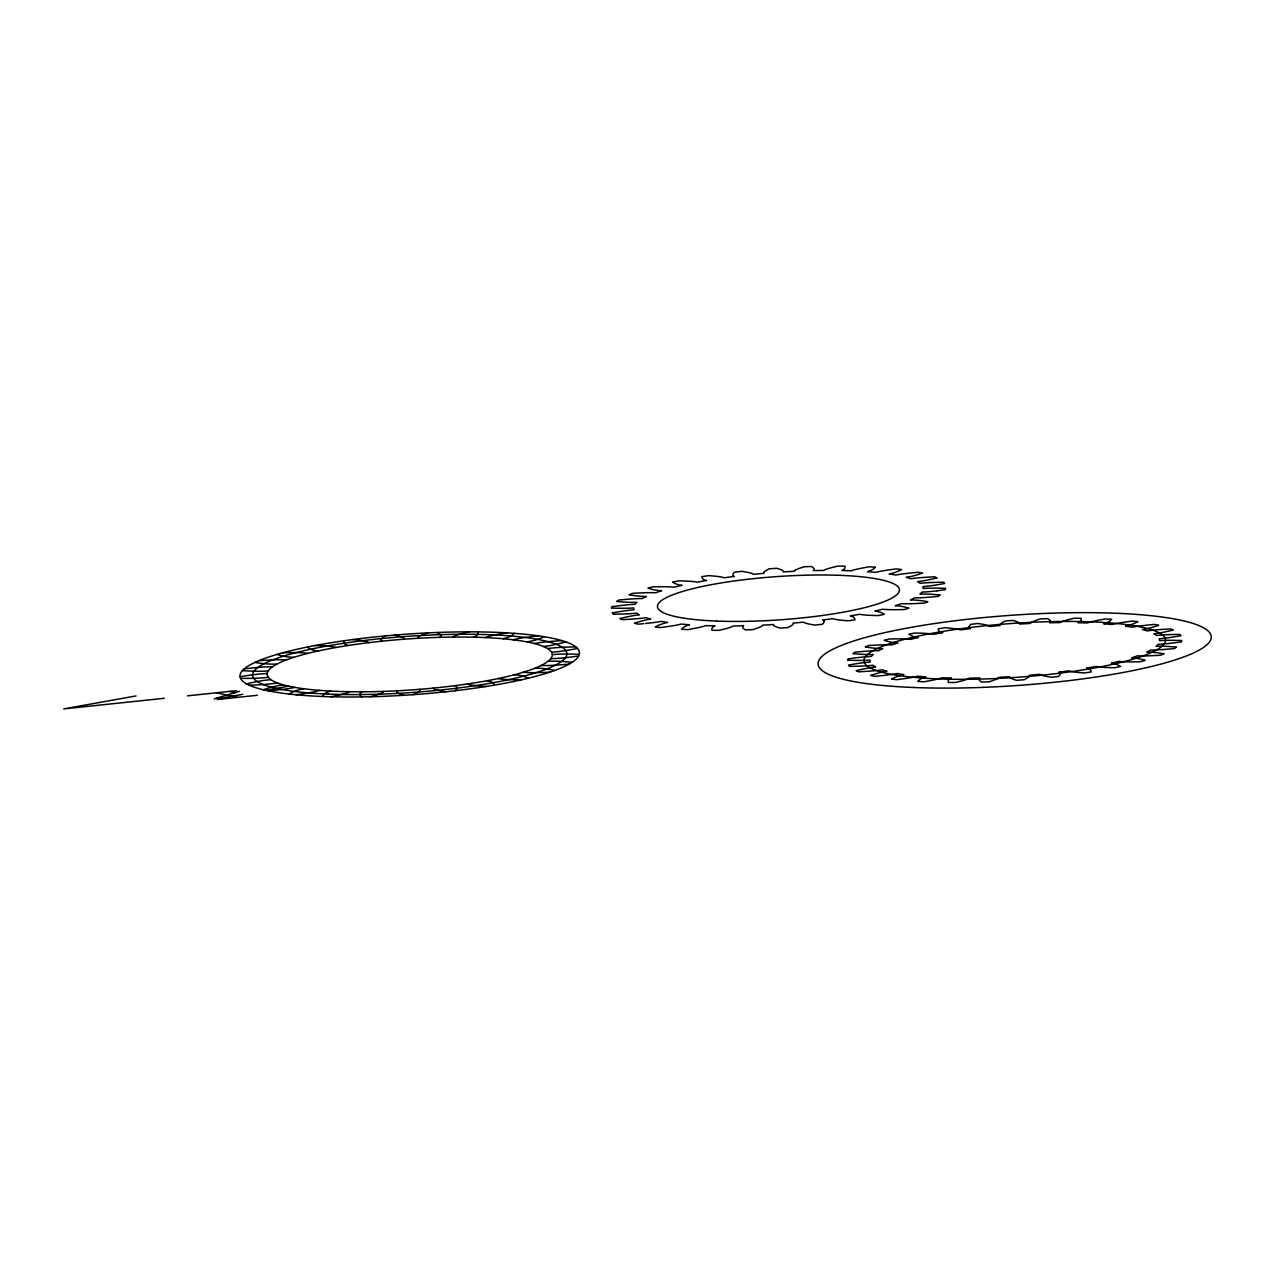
<?xml version="1.0" encoding="UTF-8"?>
<svg xmlns="http://www.w3.org/2000/svg" width="1275" height="1275" viewBox="0 0 1275 1275"><rect width="100%" height="100%" fill="white"/><g stroke="black" fill="none" stroke-linecap="round" stroke-linejoin="round"><path stroke-width="1.5" d="M824.064 621.642L824.064 621.706A52.195 9.339 -4 0 1 823.698 622.662L822.423 624.24A167.726 29.994 -4 0 1 814.948 625.085L809.912 624.208A52.195 9.339 -4 0 1 807.585 623.698L807.027 623.555A36.688 6.566 -4 0 1 805.354 623.061L805.083 622.949A22.185 3.968 -4 0 1 804.19 622.551L803.744 622.104A145.111 25.946 -4 0 1 793.002 623.108L793.273 623.555A22.185 3.968 -4 0 1 793.146 624.017L793.13 624.049A36.688 6.566 -4 0 1 792.381 624.909L792.11 625.133A52.195 9.339 -4 0 1 790.883 625.961L787.902 627.587A167.726 29.994 -4 0 1 780.188 628.161L776.682 627.013A52.195 9.339 -4 0 1 775.168 626.376L774.833 626.2A36.688 6.566 -4 0 1 773.909 625.611L773.75 625.435A22.185 3.968 -4 0 1 773.463 625.053L773.558 624.543A145.111 25.946 -4 0 1 762.737 625.133L762.45 625.627A22.185 3.968 -4 0 1 761.812 626.089L761.526 626.28A36.688 6.566 -4 0 1 760.091 627.013L759.597 627.236A52.195 9.339 -4 0 1 757.525 628.065L752.967 629.643A167.726 29.994 -4 0 1 745.365 629.914L743.532 628.559A52.195 9.339 -4 0 1 742.911 627.826L742.799 627.635A36.688 6.566 -4 0 1 742.672 626.965L742.719 626.774A22.185 3.968 -4 0 1 742.942 626.312L743.58 625.818A145.111 25.946 -4 0 1 733.173 625.977L732.344 626.487A22.185 3.968 -4 0 1 731.212 626.965L730.734 627.141A36.688 6.566 -4 0 1 728.599 627.858L727.898 628.065A52.195 9.339 -4 0 1 725.077 628.862L719.132 630.344A167.726 29.994 -4 0 1 711.992 630.296L711.912 628.782A52.195 9.339 -4 0 1 712.199 627.985L712.327 627.778A36.688 6.566 -4 0 1 712.996 627.061L713.235 626.87A22.185 3.968 -4 0 1 713.968 626.392L715.132 625.882A145.111 25.946 -4 0 1 705.569 625.611L704.246 626.121A22.185 3.968 -4 0 1 702.684 626.567L702.031 626.742A36.688 6.566 -4 0 1 699.29 627.396L698.413 627.603A52.195 9.339 -4 0 1 694.955 628.304L687.91 629.627A167.726 29.994 -4 0 1 681.519 629.276L683.193 627.683A52.195 9.339 -4 0 1 684.372 626.838L684.755 626.615A36.688 6.566 -4 0 1 686.173 625.898L686.603 625.706A22.185 3.968 -4 0 1 687.815 625.228L689.456 624.75A145.111 25.946 -4 0 1 681.153 624.065L679.384 624.527A22.185 3.968 -4 0 1 677.455 624.941L676.658 625.101A36.688 6.566 -4 0 1 673.439 625.674L672.419 625.85A52.195 9.339 -4 0 1 668.498 626.455L660.625 627.539A167.726 29.994 -4 0 1 655.286 626.902L658.649 625.276A52.195 9.339 -4 0 1 660.673 624.447L661.263 624.224A36.688 6.566 -4 0 1 663.383 623.523L664.004 623.332A22.185 3.968 -4 0 1 665.63 622.885L667.654 622.455A145.111 25.946 -4 0 1 660.992 621.371L658.856 621.786A22.185 3.968 -4 0 1 656.641 622.136L655.748 622.28A36.688 6.566 -4 0 1 652.178 622.742L651.079 622.885A52.195 9.339 -4 0 1 646.839 623.347L645.246 623.507M969.096 626.949L969.128 626.726A52.195 9.339 -4 0 1 969.462 625.929L970.737 624.336A167.726 29.994 -4 0 1 978.228 623.507L983.248 624.383A52.195 9.339 -4 0 1 985.575 624.893L986.149 625.037A36.688 6.566 -4 0 1 987.806 625.531L988.173 625.674A22.185 3.968 -4 0 1 988.97 626.041L989.416 626.471A145.111 25.946 -4 0 1 1000.158 625.483L999.887 625.021A22.185 3.968 -4 0 1 1000.03 624.575L1000.11 624.383A36.688 6.566 -4 0 1 1000.779 623.666L1001.05 623.459A52.195 9.339 -4 0 1 1002.278 622.614L1005.274 621.005A167.726 29.994 -4 0 1 1012.972 620.431L1016.478 621.578A52.195 9.339 -4 0 1 1017.992 622.2L1018.327 622.375A36.688 6.566 -4 0 1 1019.251 622.981L1019.41 623.14A22.185 3.968 -4 0 1 1019.697 623.539L1019.602 624.049A145.111 25.946 -4 0 1 1030.423 623.459L1030.71 622.965A22.185 3.968 -4 0 1 1031.348 622.487L1031.65 622.296A36.688 6.566 -4 0 1 1033.069 621.578L1033.563 621.355A52.195 9.339 -4 0 1 1035.651 620.527L1040.209 618.933A167.726 29.994 -4 0 1 1047.795 618.662L1049.628 620.017A52.195 9.339 -4 0 1 1050.265 620.75L1050.361 620.957A36.688 6.566 -4 0 1 1050.504 621.626L1050.488 621.674A22.185 3.968 -4 0 1 1050.233 622.264L1049.58 622.774A145.111 25.946 -4 0 1 1060.003 622.598L1060.832 622.088A22.185 3.968 -4 0 1 1061.947 621.626L1062.442 621.435A36.688 6.566 -4 0 1 1064.561 620.734L1065.263 620.511A52.195 9.339 -4 0 1 1068.083 619.73L1074.028 618.248A167.726 29.994 -4 0 1 1081.184 618.279L1081.248 619.793A52.195 9.339 -4 0 1 1080.977 620.59L1080.833 620.813A36.688 6.566 -4 0 1 1080.18 621.531L1079.989 621.674A22.185 3.968 -4 0 1 1079.192 622.184L1078.028 622.694A145.111 25.946 -4 0 1 1087.607 622.965L1088.93 622.471A22.185 3.968 -4 0 1 1090.492 622.009L1091.145 621.833A36.688 6.566 -4 0 1 1093.87 621.18L1094.747 620.989A52.195 9.339 -4 0 1 1098.205 620.272L1105.266 618.965A167.726 29.994 -4 0 1 1111.657 619.299L1109.967 620.909A52.195 9.339 -4 0 1 1108.788 621.738L1108.533 621.897A36.688 6.566 -4 0 1 1107.003 622.694L1106.557 622.885A22.185 3.968 -4 0 1 1105.345 623.347L1103.72 623.842A145.111 25.946 -4 0 1 1112.007 624.527L1113.792 624.049A22.185 3.968 -4 0 1 1115.705 623.65L1116.502 623.491A36.688 6.566 -4 0 1 1119.721 622.901L1120.741 622.742A52.195 9.339 -4 0 1 1124.678 622.136L1132.535 621.053A167.726 29.994 -4 0 1 1137.89 621.69L1134.527 623.3A52.195 9.339 -4 0 1 1132.503 624.144L1131.897 624.352A36.688 6.566 -4 0 1 1129.777 625.069L1129.172 625.244A22.185 3.968 -4 0 1 1127.546 625.69L1125.506 626.137A145.111 25.946 -4 0 1 1132.168 627.22L1134.32 626.79A22.185 3.968 -4 0 1 1136.519 626.439M417.786 638.297L418.072 637.373M397.035 691.719L397.481 690.779M454.952 690.747A69.472 12.415 -4 0 0 456.562 689.137L456.88 688.596M456.801 688.755L456.848 688.675A53.964 9.642 -4 0 0 457.088 687.863L457.04 687.384A40.912 7.315 -4 0 0 456.928 687.082L456.864 686.986A20.081 3.586 -4 0 0 456.514 686.603M383.01 692.325L383.934 691.369M439.732 637.357L440.799 636.384A20.081 3.586 -4 0 0 441.023 635.858L441.038 635.795A40.912 7.315 -4 0 0 440.959 635.38L440.736 634.966A53.964 9.642 -4 0 0 440.066 634.249L439.429 633.787A69.472 12.415 -4 0 0 436.927 632.496M452.928 637.086L454.474 636.113M795.393 570.148L795.154 570.292A22.185 3.968 -4 0 0 794.437 570.802L794.166 571.296A145.111 25.946 -4 0 0 783.344 571.885L783.44 571.407A22.185 3.968 -4 0 0 783.137 570.993L782.977 570.817A36.688 6.566 -4 0 0 782.069 570.228L781.734 570.053A52.195 9.339 -4 0 0 780.22 569.415L776.714 568.268A167.726 29.994 -4 0 0 769 568.841L766.02 570.467A52.195 9.339 -4 0 0 764.777 571.296L764.522 571.519A36.688 6.566 -4 0 0 763.852 572.236L763.821 572.284A22.185 3.968 -4 0 0 763.629 572.81M997.783 678.443L998.086 678.252A22.185 3.968 -4 0 0 998.723 677.774L999.01 677.28A145.111 25.946 -4 0 0 1009.816 676.69L1009.736 677.168A22.185 3.968 -4 0 0 1010.023 677.599L1010.183 677.758A36.688 6.566 -4 0 0 1011.107 678.364L1011.442 678.539A52.195 9.339 -4 0 0 1012.94 679.161L1016.446 680.308A167.726 29.994 -4 0 0 1024.16 679.734L1027.14 678.125A52.195 9.339 -4 0 0 1028.383 677.28L1028.638 677.073A36.688 6.566 -4 0 0 1029.323 676.356L1029.419 676.164A22.185 3.968 -4 0 0 1029.547 675.766L1029.276 675.256A145.111 25.946 -4 0 0 1040.002 674.268L1040.464 674.698A22.185 3.968 -4 0 0 1041.261 675.065L1041.627 675.208A36.688 6.566 -4 0 0 1043.285 675.702L1043.842 675.846A52.195 9.339 -4 0 0 1046.169 676.356L1051.206 677.232A167.726 29.994 -4 0 0 1058.68 676.403L1059.971 674.81A52.195 9.339 -4 0 0 1060.306 674.013L1060.322 673.79A36.688 6.566 -4 0 0 1060.21 673.12L1060.131 672.993A22.185 3.968 -4 0 0 1059.716 672.547L1058.903 672.148A145.111 25.946 -4 0 0 1069.087 670.793L1070.076 671.16A22.185 3.968 -4 0 0 1071.351 671.463L1071.892 671.574A36.688 6.566 -4 0 0 1074.219 671.957L1074.984 672.053A52.195 9.339 -4 0 0 1078.028 672.419L1084.356 672.993A167.726 29.994 -4 0 0 1091.288 671.909L1090.81 670.427A52.195 9.339 -4 0 0 1090.237 669.694L1090.013 669.502A36.688 6.566 -4 0 0 1089.121 668.897L1088.802 668.753A22.185 3.968 -4 0 0 1087.91 668.403L1086.587 668.084A145.111 25.946 -4 0 0 1095.799 666.427L1097.281 666.713A22.185 3.968 -4 0 0 1098.954 666.937L1099.656 667.016A36.688 6.566 -4 0 0 1102.572 667.255L1103.497 667.319A52.195 9.339 -4 0 0 1107.114 667.51L1114.462 667.749A167.726 29.994 -4 0 0 1120.55 666.49L1118.318 665.183A52.195 9.339 -4 0 0 1116.868 664.53L1116.422 664.371A36.688 6.566 -4 0 0 1114.764 663.877L1114.27 663.749A22.185 3.968 -4 0 0 1112.916 663.478L1111.147 663.239A145.111 25.946 -4 0 0 1118.956 661.358L1120.852 661.566A22.185 3.968 -4 0 0 1122.877 661.677L1123.721 661.725A36.688 6.566 -4 0 0 1127.068 661.805L1128.12 661.837A52.195 9.339 -4 0 0 1132.152 661.852L1140.217 661.757A167.726 29.994 -4 0 0 1145.189 660.354L1141.316 659.271A52.195 9.339 -4 0 0 1139.037 658.761L1138.368 658.633A36.688 6.566 -4 0 0 1136.041 658.251M997.863 678.396L997.942 678.348A36.688 6.566 -4 0 1 996.349 679.161L995.855 679.384A52.195 9.339 -4 0 1 993.783 680.212L989.225 681.806A167.726 29.994 -4 0 1 981.622 682.077L979.79 680.722A52.195 9.339 -4 0 1 979.168 679.989L979.073 679.782A36.688 6.566 -4 0 1 978.929 679.113L978.977 678.938A22.185 3.968 -4 0 1 979.2 678.475L979.837 677.965A145.111 25.946 -4 0 1 969.43 678.141L968.602 678.635A22.185 3.968 -4 0 1 967.47 679.113L966.992 679.304A36.688 6.566 -4 0 1 964.856 680.005L964.155 680.228A52.195 9.339 -4 0 1 961.334 681.009L955.389 682.492A167.726 29.994 -4 0 1 948.249 682.46L948.17 680.946A52.195 9.339 -4 0 1 948.457 680.149L948.6 679.926A36.688 6.566 -4 0 1 949.253 679.208L949.492 679.017A22.185 3.968 -4 0 1 950.226 678.539L951.389 678.045A145.111 25.946 -4 0 1 941.827 677.774L940.504 678.268A22.185 3.968 -4 0 1 938.942 678.73L938.288 678.906A36.688 6.566 -4 0 1 935.547 679.559L934.671 679.75A52.195 9.339 -4 0 1 931.228 680.467L924.168 681.774A167.726 29.994 -4 0 1 917.777 681.424L919.45 679.83A52.195 9.339 -4 0 1 920.63 679.001L921.012 678.778A36.688 6.566 -4 0 1 922.431 678.045L922.861 677.854M360.857 692.771L362.53 691.799M347.74 692.692L349.876 691.719M870.411 570.674L870.729 570.531A36.688 6.566 -4 0 0 872.148 569.813L872.53 569.59A52.195 9.339 -4 0 0 873.71 568.746L875.399 567.152A167.726 29.994 -4 0 0 869.008 566.801L861.948 568.124A52.195 9.339 -4 0 0 858.489 568.825L857.613 569.033A36.688 6.566 -4 0 0 854.872 569.686L854.218 569.861A22.185 3.968 -4 0 0 852.656 570.308L851.333 570.817A145.111 25.946 -4 0 0 841.771 570.547L842.934 570.037A22.185 3.968 -4 0 0 843.652 569.558L843.907 569.367A36.688 6.566 -4 0 0 844.576 568.65L844.703 568.443A52.195 9.339 -4 0 0 844.99 567.646L844.911 566.132A167.726 29.994 -4 0 0 837.771 566.1L831.826 567.566A52.195 9.339 -4 0 0 829.005 568.363L828.304 568.57A36.688 6.566 -4 0 0 826.168 569.288L825.674 569.463A22.185 3.968 -4 0 0 824.558 569.941L823.746 570.451A145.111 25.946 -4 0 0 813.322 570.61L813.96 570.116A22.185 3.968 -4 0 0 814.183 569.654L814.231 569.479A36.688 6.566 -4 0 0 814.103 568.793L814.04 568.666A52.195 9.339 -4 0 0 813.37 567.869L811.538 566.514A167.726 29.994 -4 0 0 803.951 566.785L799.377 568.363A52.195 9.339 -4 0 0 797.305 569.192L796.971 569.351A36.688 6.566 -4 0 0 795.377 570.148M473.455 637.197L475.718 636.225M327.611 692.086L330.544 691.082M347.342 692.851L347.31 692.867A20.081 3.586 -4 0 1 346.194 693.233L345.652 693.409A40.912 7.315 -4 0 1 344.521 693.727L342.736 694.206A53.964 9.642 -4 0 1 339.835 694.907L337.62 695.385A69.472 12.415 -4 0 1 330.719 696.756M485.377 637.596L488.628 636.464A20.081 3.586 -4 0 1 489.903 636.113L490.524 635.954A40.912 7.315 -4 0 1 491.815 635.651L493.839 635.189A53.964 9.642 -4 0 1 497.075 634.552L499.497 634.089A69.472 12.415 -4 0 1 506.988 632.846M924.088 677.392L925.714 676.898A145.111 25.946 -4 0 1 917.41 676.212L915.641 676.69A22.185 3.968 -4 0 1 913.713 677.089L912.916 677.248A36.688 6.566 -4 0 1 909.697 677.838L908.692 677.997A52.195 9.339 -4 0 1 904.756 678.603L896.883 679.687A167.726 29.994 -4 0 1 891.544 679.049L894.907 677.423A52.195 9.339 -4 0 1 896.931 676.595L897.52 676.387A36.688 6.566 -4 0 1 899.64 675.67L900.262 675.495A22.185 3.968 -4 0 1 901.887 675.049L903.911 674.602A145.111 25.946 -4 0 1 897.249 673.519L895.114 673.949A22.185 3.968 -4 0 1 892.914 674.3L892.006 674.427A36.688 6.566 -4 0 1 888.436 674.905L887.336 675.033A52.195 9.339 -4 0 1 883.097 675.511L874.762 676.324A167.726 29.994 -4 0 1 870.682 675.415L875.59 673.853A52.195 9.339 -4 0 1 878.363 673.057L879.16 672.849A36.688 6.566 -4 0 1 881.886 672.196L882.651 672.037A22.185 3.968 -4 0 1 884.627 671.622M214.184 698.859L239.557 691.321M319.563 690.365L315.833 691.433A20.081 3.586 -4 0 1 314.256 691.799L313.554 691.942A40.912 7.315 -4 0 1 312.12 692.229L309.889 692.644A53.964 9.642 -4 0 1 306.382 693.233L303.785 693.632A69.472 12.415 -4 0 1 295.848 694.732M503.179 638.743L507.068 637.659A20.081 3.586 -4 0 0 508.103 637.293L508.518 637.117A40.912 7.315 -4 0 0 509.315 636.783L510.382 636.273A53.964 9.642 -4 0 0 511.721 635.508L512.55 634.95A69.472 12.415 -4 0 0 514.271 633.324M513.06 639.779L517.475 638.743A20.081 3.586 -4 0 1 519.084 638.44L519.833 638.297A40.912 7.315 -4 0 1 521.395 638.042L523.786 637.659A53.964 9.642 -4 0 1 527.515 637.133L530.257 636.783A69.472 12.415 -4 0 1 538.512 635.842M303.546 688.707L299.115 689.743A20.081 3.586 -4 0 0 297.888 690.094L297.473 690.221A40.912 7.315 -4 0 0 296.39 690.588L295.019 691.098A53.964 9.642 -4 0 0 293.202 691.863L292.055 692.421A69.472 12.415 -4 0 0 289.298 694.062M294.923 687.384L290.142 688.325A20.081 3.586 -4 0 1 288.309 688.627L287.497 688.739A40.912 7.315 -4 0 1 285.855 688.978L283.321 689.297A53.964 9.642 -4 0 1 279.432 689.759L276.595 690.046A69.472 12.415 -4 0 1 268.132 690.811M527.037 641.915L531.946 640.958A20.081 3.586 -4 0 0 533.348 640.624L533.954 640.464A40.912 7.315 -4 0 0 535.117 640.146L536.759 639.652A53.964 9.642 -4 0 0 539.006 638.903L540.488 638.361A69.472 12.415 -4 0 0 544.234 636.719M136.058 695.927L63.75 708.9L164.316 698.286M219.73 698.461L242.744 694.333M265.694 690.285L288.708 686.157M534.257 643.508L539.548 642.632A20.081 3.586 -4 0 1 541.381 642.393L542.226 642.297A40.912 7.315 -4 0 1 543.947 642.09L546.561 641.819A53.964 9.642 -4 0 1 550.545 641.452L553.446 641.213A69.472 12.415 -4 0 1 561.972 640.64M908.533 576.953L906.206 577.336A145.111 25.946 -4 0 1 910.94 578.77L913.362 578.404A22.185 3.968 -4 0 1 915.753 578.133L916.709 578.021A36.688 6.566 -4 0 1 920.47 577.687L921.618 577.591A52.195 9.339 -4 0 1 925.985 577.272L934.416 576.778A167.726 29.994 -4 0 1 937.045 577.894L930.814 579.344A52.195 9.339 -4 0 1 927.403 580.061L926.447 580.237A36.688 6.566 -4 0 1 923.243 580.826L922.351 580.97A22.185 3.968 -4 0 1 920.104 581.304L917.57 581.607A145.111 25.946 -4 0 1 920.183 583.312L922.765 583.042A22.185 3.968 -4 0 1 925.236 582.85L926.224 582.787A36.688 6.566 -4 0 1 930.001 582.579L931.148 582.532A52.195 9.339 -4 0 1 935.436 582.372L943.612 582.213A167.726 29.994 -4 0 1 944.663 583.504L937.396 584.779A52.195 9.339 -4 0 1 933.491 585.384L932.423 585.544A36.688 6.566 -4 0 1 928.853 586.022L927.913 586.133A22.185 3.968 -4 0 1 925.491 586.388L922.861 586.596A145.111 25.946 -4 0 1 923.227 588.524L925.857 588.349A22.185 3.968 -4 0 1 928.312 588.253L929.268 588.221A36.688 6.566 -4 0 1 932.918 588.158L934.001 588.158A52.195 9.339 -4 0 1 938.033 588.173L945.588 588.349A167.726 29.994 -4 0 1 945.03 589.767L937.029 590.803M884.643 671.638L886.97 671.256A145.111 25.946 -4 0 1 882.22 669.821L879.814 670.172A22.185 3.968 -4 0 1 877.423 670.443L876.451 670.554A36.688 6.566 -4 0 1 872.69 670.905L871.542 671.001A52.195 9.339 -4 0 1 867.191 671.319L858.744 671.813A167.726 29.994 -4 0 1 856.131 670.682L862.346 669.248A52.195 9.339 -4 0 1 865.773 668.53L866.713 668.339A36.688 6.566 -4 0 1 869.933 667.765L870.809 667.622A22.185 3.968 -4 0 1 873.056 667.287M283.225 684.803L277.966 685.663A20.081 3.586 -4 0 0 276.356 685.982L275.798 686.109A40.912 7.315 -4 0 0 274.348 686.444L272.452 686.906A53.964 9.642 -4 0 0 269.806 687.623L268.021 688.165A69.472 12.415 -4 0 0 263.351 689.759M1136.519 626.439L1137.412 626.312A36.688 6.566 -4 0 1 1140.982 625.834L1142.097 625.706A52.195 9.339 -4 0 1 1146.337 625.228L1154.672 624.415A167.726 29.994 -4 0 1 1158.736 625.324L1153.843 626.886A52.195 9.339 -4 0 1 1151.054 627.683L1150.273 627.89A36.688 6.566 -4 0 1 1147.548 628.543L1146.783 628.702A22.185 3.968 -4 0 1 1144.791 629.117L1142.464 629.483A145.111 25.946 -4 0 1 1147.197 630.918L1149.62 630.567A22.185 3.968 -4 0 1 1152.01 630.296L1152.967 630.185A36.688 6.566 -4 0 1 1156.728 629.834L1157.875 629.738A52.195 9.339 -4 0 1 1162.242 629.42L1170.673 628.926A167.726 29.994 -4 0 1 1173.303 630.057L1167.071 631.492A52.195 9.339 -4 0 1 1163.661 632.209L1162.704 632.4A36.688 6.566 -4 0 1 1159.501 632.974L1158.624 633.117A22.185 3.968 -4 0 1 1156.377 633.452L1153.827 633.755A145.111 25.946 -4 0 1 1156.441 635.476L1159.023 635.205A22.185 3.968 -4 0 1 1161.493 635.014M277.504 682.954L272.021 683.719A20.081 3.586 -4 0 1 269.997 683.942L269.121 684.022A40.912 7.315 -4 0 1 267.368 684.181L264.706 684.404A53.964 9.642 -4 0 1 260.674 684.675L257.773 684.85A69.472 12.415 -4 0 1 249.326 685.233M543.517 646.505L549.143 645.74A20.081 3.586 -4 0 0 550.832 645.453L551.581 645.309A40.912 7.315 -4 0 0 553.047 645.023L555.151 644.592A53.964 9.642 -4 0 0 558.163 643.907L560.219 643.397A69.472 12.415 -4 0 0 565.749 641.867M873.056 667.287L875.59 666.984A145.111 25.946 -4 0 1 872.992 665.263L870.411 665.534A22.185 3.968 -4 0 1 867.94 665.725L866.952 665.805A36.688 6.566 -4 0 1 863.159 665.996L862.012 666.06A52.195 9.339 -4 0 1 857.724 666.203L849.564 666.379A167.726 29.994 -4 0 1 848.497 665.072L855.764 663.813A52.195 9.339 -4 0 1 859.685 663.191L860.737 663.048A36.688 6.566 -4 0 1 864.307 662.57L865.263 662.458A22.185 3.968 -4 0 1 867.669 662.187L870.315 661.98A145.111 25.946 -4 0 1 869.948 660.067L867.303 660.243A22.185 3.968 -4 0 1 864.864 660.338L863.892 660.37A36.688 6.566 -4 0 1 860.242 660.418L859.159 660.434A52.195 9.339 -4 0 1 855.127 660.402L847.588 660.227A167.726 29.994 -4 0 1 848.13 658.808L856.147 657.788A52.195 9.339 -4 0 1 860.37 657.31L861.502 657.199A36.688 6.566 -4 0 1 865.263 656.848L866.235 656.768A22.185 3.968 -4 0 1 868.721 656.593L871.335 656.482A145.111 25.946 -4 0 1 873.232 654.442L870.65 654.505A22.185 3.968 -4 0 1 868.339 654.505L867.43 654.505A36.688 6.566 -4 0 1 864.083 654.41L863.095 654.362A52.195 9.339 -4 0 1 859.509 654.155L852.911 653.661A167.726 29.994 -4 0 1 855.047 652.178L863.446 651.445A52.195 9.339 -4 0 1 867.797 651.111L868.944 651.047A36.688 6.566 -4 0 1 872.738 650.84L873.71 650.792A22.185 3.968 -4 0 1 876.148 650.712L878.618 650.712A145.111 25.946 -4 0 1 882.698 648.624L880.292 648.592A22.185 3.968 -4 0 1 878.22 648.497L877.407 648.449A36.688 6.566 -4 0 1 874.507 648.21L873.662 648.114A52.195 9.339 -4 0 1 870.666 647.764L865.311 646.951A167.726 29.994 -4 0 1 868.944 645.485L877.359 645.054A52.195 9.339 -4 0 1 881.647 644.895L882.778 644.863A36.688 6.566 -4 0 1 886.428 644.799L887.352 644.799A22.185 3.968 -4 0 1 889.631 644.831L891.863 644.927A145.111 25.946 -4 0 1 897.935 642.903L895.799 642.759A22.185 3.968 -4 0 1 894.062 642.568L893.392 642.488A36.688 6.566 -4 0 1 891.066 642.106L890.396 641.978A52.195 9.339 -4 0 1 888.117 641.468L884.244 640.385A167.726 29.994 -4 0 1 889.201 638.982L897.265 638.887A52.195 9.339 -4 0 1 901.313 638.903L902.365 638.918A36.688 6.566 -4 0 1 905.712 639.014L906.557 639.062M547.628 648.561L553.462 647.907A20.081 3.586 -4 0 1 555.406 647.732L556.298 647.668A40.912 7.315 -4 0 1 558.067 647.541L560.729 647.397A53.964 9.642 -4 0 1 564.729 647.206L567.598 647.094A69.472 12.415 -4 0 1 575.854 646.919M270.842 679.623L265.057 680.26A20.081 3.586 -4 0 0 263.192 680.515L262.395 680.643A40.912 7.315 -4 0 0 260.817 680.898L258.522 681.296A53.964 9.642 -4 0 0 255.191 681.934L252.896 682.412A69.472 12.415 -4 0 0 246.601 683.862M187.441 695.847L236.56 690.668M217.196 699.513L257.438 695.273M563.678 657.852L563.964 657.82A53.964 9.642 -4 0 0 567.885 657.39L570.674 657.055A69.472 12.415 -4 0 0 578.643 655.972M643.365 623.698L638.504 624.16A167.726 29.994 -4 0 1 634.424 623.268L639.333 621.69A52.195 9.339 -4 0 1 642.106 620.909L642.903 620.702A36.688 6.566 -4 0 1 645.628 620.033L646.393 619.873A22.185 3.968 -4 0 1 648.369 619.475L650.712 619.092A145.111 25.946 -4 0 1 645.963 617.658L643.556 618.024A22.185 3.968 -4 0 1 641.166 618.295L640.193 618.407A36.688 6.566 -4 0 1 636.432 618.742L635.285 618.837A52.195 9.339 -4 0 1 630.934 619.156L622.487 619.666A167.726 29.994 -4 0 1 619.857 618.534L626.089 617.084A52.195 9.339 -4 0 1 629.515 616.367L630.456 616.192A36.688 6.566 -4 0 1 633.675 615.602L634.552 615.458A22.185 3.968 -4 0 1 636.799 615.124L639.333 614.821A145.111 25.946 -4 0 1 636.735 613.116L634.153 613.387A22.185 3.968 -4 0 1 631.667 613.578L630.679 613.642A36.688 6.566 -4 0 1 626.902 613.849L626.535 613.865M563.088 657.9L561.335 658.075A40.912 7.315 -4 0 1 559.566 658.219L558.673 658.298A20.081 3.586 -4 0 1 556.713 658.426L550.768 658.681M268.387 677.36L262.427 677.902A20.081 3.586 -4 0 1 260.467 678.029L259.59 678.077A40.912 7.315 -4 0 1 257.821 678.157L255.191 678.252A53.964 9.642 -4 0 1 251.287 678.332L248.513 678.38A69.472 12.415 -4 0 1 240.593 678.348M551.597 652.21L557.573 651.684A20.081 3.586 -4 0 0 559.454 651.461L560.299 651.35A40.912 7.315 -4 0 0 561.972 651.127L564.411 650.776A53.964 9.642 -4 0 0 567.997 650.202L570.499 649.772A69.472 12.415 -4 0 0 577.463 648.417M552.346 654.601L558.354 654.202A20.081 3.586 -4 0 1 560.283 654.123L561.159 654.107A40.912 7.315 -4 0 1 562.881 654.059L565.431 654.027A53.964 9.642 -4 0 1 569.192 654.043L571.837 654.075A69.472 12.415 -4 0 1 579.296 654.314M1161.493 635.014L1162.481 634.934A36.688 6.566 -4 0 1 1166.258 634.727L1167.406 634.679A52.195 9.339 -4 0 1 1171.693 634.536L1179.869 634.36A167.726 29.994 -4 0 1 1180.937 635.667L1173.653 636.926A52.195 9.339 -4 0 1 1169.749 637.548L1168.681 637.691A36.688 6.566 -4 0 1 1165.127 638.169L1164.171 638.281A22.185 3.968 -4 0 1 1161.748 638.536L1159.118 638.759A145.111 25.946 -4 0 1 1159.485 640.672L1162.115 640.496A22.185 3.968 -4 0 1 1164.569 640.401L1165.541 640.369A36.688 6.566 -4 0 1 1169.175 640.321L1170.275 640.305A52.195 9.339 -4 0 1 1174.291 640.337L1181.845 640.512A167.726 29.994 -4 0 1 1181.288 641.931L1173.287 642.951A52.195 9.339 -4 0 1 1169.063 643.429L1167.932 643.54A36.688 6.566 -4 0 1 1164.171 643.891L1163.183 643.971A22.185 3.968 -4 0 1 1160.712 644.146L1158.098 644.258A145.111 25.946 -4 0 1 1156.202 646.298L1158.768 646.234A22.185 3.968 -4 0 1 1161.079 646.234L1161.987 646.234A36.688 6.566 -4 0 1 1165.334 646.329L1166.322 646.377A52.195 9.339 -4 0 1 1169.924 646.568L1176.522 647.078A167.726 29.994 -4 0 1 1174.371 648.561L1165.987 649.294A52.195 9.339 -4 0 1 1161.637 649.628L1160.473 649.692A36.688 6.566 -4 0 1 1156.696 649.899L1155.708 649.947A22.185 3.968 -4 0 1 1153.285 650.027L1150.799 650.027A145.111 25.946 -4 0 1 1146.735 652.115L1149.142 652.147A22.185 3.968 -4 0 1 1151.213 652.242L1152.01 652.29A36.688 6.566 -4 0 1 1154.911 652.529L1155.756 652.625A52.195 9.339 -4 0 1 1158.768 652.975L1164.107 653.788A167.726 29.994 -4 0 1 1160.489 655.254L1152.074 655.685A52.195 9.339 -4 0 1 1147.771 655.844L1146.655 655.876A36.688 6.566 -4 0 1 1143.006 655.94L1142.081 655.94A22.185 3.968 -4 0 1 1139.802 655.908L1137.571 655.812A145.111 25.946 -4 0 1 1131.483 657.836L1133.618 657.98A22.185 3.968 -4 0 1 1135.372 658.171L1136.041 658.251M267.192 673.471L261.232 673.869A20.081 3.586 -4 0 0 259.239 674.045L258.363 674.14A40.912 7.315 -4 0 0 256.642 674.332L254.076 674.634A53.964 9.642 -4 0 0 250.298 675.128L247.621 675.527A69.472 12.415 -4 0 0 240.098 676.754M553.525 665.295L553.812 665.279A53.964 9.642 -4 0 0 557.844 665.024L560.745 664.801A69.472 12.415 -4 0 0 569.208 664.068M552.936 665.327L551.167 665.407A40.912 7.315 -4 0 1 549.398 665.47L548.537 665.502A20.081 3.586 -4 0 1 546.624 665.55L541.062 665.518M268.164 670.953L262.267 671.224A20.081 3.586 -4 0 1 260.323 671.256L259.654 671.256A40.912 7.315 -4 0 1 257.821 671.256L255.398 671.224A53.964 9.642 -4 0 1 251.844 671.112L249.374 671.017A69.472 12.415 -4 0 1 242.489 670.586M540.504 672.562L538.48 672.61A53.964 9.642 -4 0 1 534.607 672.674L532.105 672.674A40.912 7.315 -4 0 1 530.48 672.674L529.667 672.658A20.081 3.586 -4 0 1 527.946 672.61L523.117 672.292M548.091 661.279L553.908 661.151A20.081 3.586 -4 0 1 555.709 661.167L556.506 661.183A40.912 7.315 -4 0 1 558.067 661.231L560.331 661.327A53.964 9.642 -4 0 1 563.614 661.518L565.877 661.693M272.499 666.761L266.81 666.873A20.081 3.586 -4 0 0 264.754 666.968L263.861 667.016A40.912 7.315 -4 0 0 262.092 667.128L259.415 667.319A53.964 9.642 -4 0 0 255.414 667.67L252.546 667.941A69.472 12.415 -4 0 0 244.258 668.865M623.634 608.271L623.985 608.271A36.688 6.566 -4 0 0 627.635 608.207L628.607 608.191A22.185 3.968 -4 0 0 631.045 608.079L633.691 607.904A145.111 25.946 -4 0 0 634.058 609.832L631.412 610.04A22.185 3.968 -4 0 0 629.005 610.311L628.049 610.422A36.688 6.566 -4 0 0 624.479 610.884L623.427 611.044A52.195 9.339 -4 0 0 619.507 611.649L612.239 612.924A167.726 29.994 -4 0 0 613.291 614.215L621.467 614.056A52.195 9.339 -4 0 0 625.754 613.897M276.834 664.148L271.416 664.116A20.081 3.586 -4 0 1 269.567 664.052L268.818 664.02A40.912 7.315 -4 0 1 267.383 663.924L265.296 663.765A53.964 9.642 -4 0 1 262.331 663.478L260.307 663.239A69.472 12.415 -4 0 1 254.888 662.426M535.149 668.132L540.393 668.307A20.081 3.586 -4 0 1 541.955 668.419L542.624 668.467A40.912 7.315 -4 0 1 543.931 668.594L545.78 668.817A53.964 9.642 -4 0 1 548.377 669.2L550.131 669.487A69.472 12.415 -4 0 1 554.673 670.475M286.429 659.908L281.185 659.733A20.081 3.586 -4 0 0 279.368 659.733L278.524 659.733A40.912 7.315 -4 0 0 276.803 659.765L274.205 659.844A53.964 9.642 -4 0 0 270.236 660.004L267.336 660.147A69.472 12.415 -4 0 0 258.825 660.689M886.619 609.53L887.464 609.562A36.688 6.566 -4 0 0 890.811 609.657L891.847 609.673A52.195 9.339 -4 0 0 895.895 609.689L903.959 609.593A167.726 29.994 -4 0 0 908.916 608.207L905.043 607.123A52.195 9.339 -4 0 0 902.764 606.597L902.11 606.486A36.688 6.566 -4 0 0 899.783 606.103L899.114 606.008A22.185 3.968 -4 0 0 897.361 605.816L895.225 605.689A145.111 25.946 -4 0 0 901.313 603.665L903.545 603.76A22.185 3.968 -4 0 0 905.824 603.776L906.748 603.776A36.688 6.566 -4 0 0 910.398 603.712L911.513 603.697A52.195 9.339 -4 0 0 915.817 603.537L924.232 603.107A167.726 29.994 -4 0 0 927.849 601.641L922.51 600.828A52.195 9.339 -4 0 0 919.498 600.461L918.653 600.382A36.688 6.566 -4 0 0 915.769 600.127L914.956 600.079A22.185 3.968 -4 0 0 912.884 599.983L910.462 599.951A145.111 25.946 -4 0 0 914.542 597.879L917.028 597.863A22.185 3.968 -4 0 0 919.45 597.784L920.438 597.752A36.688 6.566 -4 0 0 924.216 597.545L925.379 597.465A52.195 9.339 -4 0 0 929.73 597.146L938.113 596.397A167.726 29.994 -4 0 0 940.249 594.931L933.667 594.421A52.195 9.339 -4 0 0 930.065 594.214L929.077 594.182A36.688 6.566 -4 0 0 925.73 594.086L924.837 594.07A22.185 3.968 -4 0 0 922.526 594.07L919.928 594.15A145.111 25.946 -4 0 0 921.841 592.094L924.455 591.982A22.185 3.968 -4 0 0 926.925 591.823L927.913 591.743A36.688 6.566 -4 0 0 931.674 591.393L932.806 591.281A52.195 9.339 -4 0 0 937.029 590.803M293.84 657.342L289.138 657.039A20.081 3.586 -4 0 1 287.608 656.88L287.13 656.816A40.912 7.315 -4 0 1 285.871 656.641L284.277 656.354A53.964 9.642 -4 0 1 282.078 655.908L280.643 655.541A69.472 12.415 -4 0 1 277.026 654.41M514.319 674.762L518.686 675.208A20.081 3.586 -4 0 1 519.897 675.399L520.391 675.495A40.912 7.315 -4 0 1 521.363 675.702L522.686 676.037A53.964 9.642 -4 0 1 524.439 676.563L525.539 676.977A69.472 12.415 -4 0 1 528.169 678.252M308.104 653.342L303.864 652.896A20.081 3.586 -4 0 0 302.175 652.784L301.426 652.752A40.912 7.315 -4 0 0 299.896 652.688L297.521 652.641A53.964 9.642 -4 0 0 293.824 652.609L291.082 652.609A69.472 12.415 -4 0 0 282.859 652.768M657.294 590.357L657.788 590.421A22.185 3.968 -4 0 0 659.542 590.612L661.677 590.739A145.111 25.946 -4 0 0 655.605 592.763L653.358 592.668A22.185 3.968 -4 0 0 651.079 592.652L650.154 592.652A36.688 6.566 -4 0 0 646.521 592.716L645.389 592.732A52.195 9.339 -4 0 0 641.086 592.891L632.687 593.321A167.726 29.994 -4 0 0 629.053 594.788L634.408 595.6A52.195 9.339 -4 0 0 637.404 595.967L638.249 596.047A36.688 6.566 -4 0 0 641.15 596.302L641.947 596.349A22.185 3.968 -4 0 0 644.018 596.445L646.441 596.477A145.111 25.946 -4 0 0 642.361 598.549L639.875 598.565A22.185 3.968 -4 0 0 637.452 598.644L636.48 598.676A36.688 6.566 -4 0 0 632.687 598.883L631.539 598.963A52.195 9.339 -4 0 0 627.188 599.282L618.789 600.031A167.726 29.994 -4 0 0 616.654 601.497L623.252 602.007A52.195 9.339 -4 0 0 626.838 602.214L627.826 602.246A36.688 6.566 -4 0 0 631.173 602.342L632.081 602.358A22.185 3.968 -4 0 0 634.392 602.358L636.974 602.278A145.111 25.946 -4 0 0 635.077 604.334L632.464 604.446A22.185 3.968 -4 0 0 629.977 604.605L628.989 604.685A36.688 6.566 -4 0 0 625.244 605.035L624.113 605.163A52.195 9.339 -4 0 0 619.889 605.641L611.873 606.661A167.726 29.994 -4 0 0 611.331 608.079L618.869 608.255A52.195 9.339 -4 0 0 622.901 608.271M318.144 650.999L314.431 650.425A20.081 3.586 -4 0 1 313.331 650.186L312.997 650.091A40.912 7.315 -4 0 1 312.152 649.836L311.243 649.501A53.964 9.642 -4 0 1 309.857 648.863L309.076 648.401A69.472 12.415 -4 0 1 307.498 647.015M498.047 678.555L501.824 679.145A20.081 3.586 -4 0 0 503.274 679.288L503.96 679.336A40.912 7.315 -4 0 0 505.378 679.432L507.578 679.559A53.964 9.642 -4 0 0 511.052 679.687L513.634 679.75A69.472 12.415 -4 0 0 521.507 679.798M486.938 680.738L489.68 681.312M229.516 691.401L235.11 692.644M216.415 692.787L237.293 697.393M217.308 697.919L222.153 699.003M336.17 647.461L333.046 646.76A20.081 3.586 -4 0 0 331.755 646.568L331.133 646.505A40.912 7.315 -4 0 0 329.874 646.361L327.866 646.17A53.964 9.642 -4 0 0 324.679 645.947L322.288 645.819A69.472 12.415 -4 0 0 314.877 645.564M346.019 644.815L348.202 645.485M467.431 683.942L469.487 684.643M454.681 685.695L456.291 686.444M367.407 641.883L368.858 642.648M381.145 640.337L382.118 641.166M433.197 688.102L434.026 688.946M763.629 572.873L763.9 573.32A145.111 25.946 -4 0 0 753.158 574.324L752.696 573.877A22.185 3.968 -4 0 0 751.899 573.511L751.549 573.367A36.688 6.566 -4 0 0 749.875 572.873L749.317 572.73A52.195 9.339 -4 0 0 746.991 572.22L741.97 571.343A167.726 29.994 -4 0 0 734.48 572.188L733.205 573.782A52.195 9.339 -4 0 0 732.854 574.579L732.854 574.643A36.688 6.566 -4 0 0 732.95 575.455L733.061 575.631A22.185 3.968 -4 0 0 733.46 576.045L734.273 576.443A145.111 25.946 -4 0 0 724.072 577.798L723.084 577.416A22.185 3.968 -4 0 0 721.809 577.129L721.268 577.017A36.688 6.566 -4 0 0 718.941 576.635L718.176 576.523A52.195 9.339 -4 0 0 715.132 576.173L708.804 575.599A167.726 29.994 -4 0 0 701.872 576.667L702.366 578.149A52.195 9.339 -4 0 0 702.939 578.898L703.147 579.073A36.688 6.566 -4 0 0 704.055 579.679L704.358 579.822A22.185 3.968 -4 0 0 705.25 580.189L706.573 580.508A145.111 25.946 -4 0 0 697.377 582.149L695.895 581.862A22.185 3.968 -4 0 0 694.206 581.655L693.504 581.575A36.688 6.566 -4 0 0 690.604 581.336L689.679 581.273A52.195 9.339 -4 0 0 686.062 581.081L678.698 580.826A167.726 29.994 -4 0 0 672.61 582.101L674.842 583.408A52.195 9.339 -4 0 0 676.308 584.046L676.754 584.205A36.688 6.566 -4 0 0 678.396 584.715L678.906 584.827A22.185 3.968 -4 0 0 680.244 585.113L682.013 585.337A145.111 25.946 -4 0 0 674.204 587.217L672.308 587.026A22.185 3.968 -4 0 0 670.283 586.898L669.455 586.867A36.688 6.566 -4 0 0 666.108 586.771L665.056 586.755A52.195 9.339 -4 0 0 661.008 586.739L652.943 586.835A167.726 29.994 -4 0 0 647.987 588.221L651.86 589.305A52.195 9.339 -4 0 0 654.139 589.831L654.792 589.942A36.688 6.566 -4 0 0 657.119 590.325M419.618 689.313L419.969 690.189A20.081 3.586 -4 0 1 419.794 690.731L419.746 690.795A40.912 7.315 -4 0 1 419.332 691.225L418.79 691.688A53.964 9.642 -4 0 1 417.515 692.516L416.638 692.994A69.472 12.415 -4 0 1 412.845 694.7M403.92 638.313L404.111 639.205M824.064 621.642A36.688 6.566 -4 0 0 823.953 620.973L823.841 620.798A22.185 3.968 -4 0 0 823.459 620.383L822.63 619.985A145.111 25.946 -4 0 0 832.83 618.63L833.818 619.012A22.185 3.968 -4 0 0 835.093 619.299L835.635 619.411A36.688 6.566 -4 0 0 837.962 619.793L838.727 619.905A52.195 9.339 -4 0 0 841.771 620.256L848.098 620.829A167.726 29.994 -4 0 0 855.031 619.762L854.553 618.279A52.195 9.339 -4 0 0 853.979 617.546L853.899 617.467A36.688 6.566 -4 0 0 852.847 616.749L852.545 616.606A22.185 3.968 -4 0 0 851.652 616.239L850.329 615.921A145.111 25.946 -4 0 0 859.541 614.279L861.023 614.566A22.185 3.968 -4 0 0 862.697 614.773L863.398 614.853A36.688 6.566 -4 0 0 866.299 615.092L867.223 615.156A52.195 9.339 -4 0 0 870.857 615.347L878.204 615.602A167.726 29.994 -4 0 0 884.292 614.327L882.061 613.02A52.195 9.339 -4 0 0 880.611 612.383L880.164 612.223A36.688 6.566 -4 0 0 878.507 611.713L878.013 611.602A22.185 3.968 -4 0 0 876.658 611.315L874.889 611.092A145.111 25.946 -4 0 0 882.698 609.211L884.595 609.402A22.185 3.968 -4 0 0 886.619 609.53M870.283 570.722A22.185 3.968 -4 0 1 869.088 571.2L867.462 571.678A145.111 25.946 -4 0 1 875.75 572.379L877.519 571.901A22.185 3.968 -4 0 1 879.447 571.487L880.244 571.327A36.688 6.566 -4 0 1 883.463 570.754L884.483 570.578A52.195 9.339 -4 0 1 888.404 569.989L896.277 568.889A167.726 29.994 -4 0 1 901.632 569.527L898.269 571.152A52.195 9.339 -4 0 1 896.245 571.981L895.64 572.204A36.688 6.566 -4 0 1 893.52 572.905L892.914 573.097A22.185 3.968 -4 0 1 891.273 573.543L889.249 573.973A145.111 25.946 -4 0 1 895.911 575.057L898.062 574.643A22.185 3.968 -4 0 1 900.262 574.292L901.154 574.148A36.688 6.566 -4 0 1 904.724 573.686L905.84 573.543A52.195 9.339 -4 0 1 910.063 573.081L918.414 572.268A167.726 29.994 -4 0 1 922.478 573.16L917.586 574.738A52.195 9.339 -4 0 1 914.797 575.519L914.016 575.726A36.688 6.566 -4 0 1 911.29 576.396L910.525 576.555A22.185 3.968 -4 0 1 908.533 576.953M922.877 677.854A22.185 3.968 -4 0 1 924.072 677.392M906.541 639.062A22.185 3.968 -4 0 1 908.581 639.173L910.462 639.381A145.111 25.946 -4 0 1 918.271 637.5L916.518 637.261A22.185 3.968 -4 0 1 915.163 636.99L914.669 636.863A36.688 6.566 -4 0 1 913.012 636.368L912.565 636.209A52.195 9.339 -4 0 1 911.099 635.556L908.884 634.249A167.726 29.994 -4 0 1 914.956 632.99L922.319 633.229A52.195 9.339 -4 0 1 925.937 633.42L926.861 633.484A36.688 6.566 -4 0 1 929.778 633.723L930.479 633.803A22.185 3.968 -4 0 1 932.168 634.01L933.635 634.312A145.111 25.946 -4 0 1 942.831 632.655L941.524 632.336A22.185 3.968 -4 0 1 940.631 631.986L940.392 631.874A36.688 6.566 -4 0 1 939.404 631.237L939.197 631.045A52.195 9.339 -4 0 1 938.623 630.312L938.129 628.83A167.726 29.994 -4 0 1 945.062 627.746L951.405 628.32A52.195 9.339 -4 0 1 954.449 628.687L955.198 628.782A36.688 6.566 -4 0 1 957.541 629.165L958.083 629.276A22.185 3.968 -4 0 1 959.358 629.579L960.33 629.946A145.111 25.946 -4 0 1 970.53 628.591L969.717 628.192A22.185 3.968 -4 0 1 969.335 627.778L969.223 627.619A36.688 6.566 -4 0 1 969.096 626.949M549.764 672.18A69.472 12.415 -4 0 1 541.317 672.531M490.126 681.44A20.081 3.586 -4 0 1 490.907 681.711L491.226 681.838A40.912 7.315 -4 0 1 491.783 682.109L492.485 682.523A53.964 9.642 -4 0 1 493.282 683.177L493.696 683.655A69.472 12.415 -4 0 1 494.206 685.153M486.237 686.46A69.472 12.415 -4 0 1 479.416 686.014L477.233 685.807A53.964 9.642 -4 0 1 474.38 685.488L472.627 685.249A40.912 7.315 -4 0 1 471.511 685.073L470.985 684.978A20.081 3.586 -4 0 1 469.933 684.755M446.154 691.735A69.472 12.415 -4 0 1 440.815 690.907L439.19 690.588A53.964 9.642 -4 0 1 437.118 690.11L435.922 689.759A40.912 7.315 -4 0 1 435.205 689.52L434.871 689.393A20.081 3.586 -4 0 1 434.249 689.106M403.793 695.305A69.472 12.415 -4 0 1 400.27 694.142L399.298 693.712A53.964 9.642 -4 0 1 398.151 693.106L397.688 692.771A40.912 7.315 -4 0 1 397.29 692.373L397.29 692.373A20.081 3.586 -4 0 1 397.019 691.879M382.787 692.5A20.081 3.586 -4 0 1 382.118 692.883L381.783 693.042A40.912 7.315 -4 0 1 381.034 693.393L379.791 693.903A53.964 9.642 -4 0 1 377.671 694.652L375.998 695.194A69.472 12.415 -4 0 1 370.547 696.74M361.797 696.915A69.472 12.415 -4 0 1 360.331 695.512L360.076 695.082A53.964 9.642 -4 0 1 359.901 694.285L359.996 693.807A40.912 7.315 -4 0 1 360.156 693.472L360.251 693.313A20.081 3.586 -4 0 1 360.602 692.947M322.814 696.501A69.472 12.415 -4 0 1 323.483 694.923L323.93 694.381A53.964 9.642 -4 0 1 324.79 693.616L325.539 693.106A40.912 7.315 -4 0 1 326.129 692.755L326.448 692.596A20.081 3.586 -4 0 1 327.261 692.213M345.668 644.672A20.081 3.586 -4 0 1 345.111 644.369L344.919 644.226A40.912 7.315 -4 0 1 344.569 643.939L344.234 643.54A53.964 9.642 -4 0 1 343.899 642.791L343.852 642.281A69.472 12.415 -4 0 1 344.409 640.703M352.856 639.556A69.472 12.415 -4 0 1 358.976 640.193L360.905 640.464A53.964 9.642 -4 0 1 363.375 640.863L364.873 641.166A40.912 7.315 -4 0 1 365.782 641.373L366.228 641.484A20.081 3.586 -4 0 1 367.072 641.739M381.018 640.178A20.081 3.586 -4 0 1 380.954 639.827L380.97 639.668A40.912 7.315 -4 0 1 381.082 639.349L381.368 638.839A53.964 9.642 -4 0 1 382.086 638.09L382.755 637.532A69.472 12.415 -4 0 1 385.401 635.89M394.405 635.093A69.472 12.415 -4 0 1 398.868 636.097L400.175 636.48A53.964 9.642 -4 0 1 401.8 637.038L402.693 637.42A40.912 7.315 -4 0 1 403.203 637.691L403.426 637.835A20.081 3.586 -4 0 1 403.808 638.153M418.184 637.197A20.081 3.586 -4 0 1 418.614 636.831L418.853 636.655A40.912 7.315 -4 0 1 419.395 636.321L420.336 635.811A53.964 9.642 -4 0 1 422.009 635.03L423.364 634.488A69.472 12.415 -4 0 1 427.938 632.878M454.824 635.938A20.081 3.586 -4 0 1 455.701 635.556L456.147 635.396A40.912 7.315 -4 0 1 457.088 635.062L458.618 634.567A53.964 9.642 -4 0 1 461.152 633.834L463.112 633.308A69.472 12.415 -4 0 1 469.328 631.842M477.727 631.89A69.472 12.415 -4 0 1 478.125 633.388L478.061 633.834A53.964 9.642 -4 0 1 477.679 634.663L477.36 635.046A40.912 7.315 -4 0 1 476.882 635.508L476.707 635.635A20.081 3.586 -4 0 1 476.085 636.05M565.877 661.693A69.472 12.415 -4 0 1 572.092 662.331M940.153 678.969A151.183 27.03 -4 0 0 1165.541 639.986A151.183 27.03 -4 0 0 938.448 632.161A151.183 27.03 -4 0 0 940.153 678.969M914.032 687.512A197.019 35.222 -4 0 0 1211.25 637.564A197.019 35.222 -4 0 0 918.861 626.025A197.019 35.222 -4 0 0 914.032 687.512M716.502 621.068A121.237 21.675 -4 0 0 899.401 590.341A121.237 21.675 -4 0 0 719.467 583.233A121.237 21.675 -4 0 0 716.502 621.068M328.201 694.078A157.51 28.162 -4 0 0 566.849 654.41A157.51 28.162 -4 0 0 334.193 644.783A157.51 28.162 -4 0 0 328.201 694.078M337.333 691.401A142.928 25.564 -4 0 0 552.33 654.999A142.928 25.564 -4 0 0 339.564 646.871A142.928 25.564 -4 0 0 337.333 691.401M325.603 696.596A170.117 30.409 -4 0 0 579.456 652.784A170.117 30.409 -4 0 0 324.169 643.891A170.117 30.409 -4 0 0 325.603 696.596"/></g></svg>
